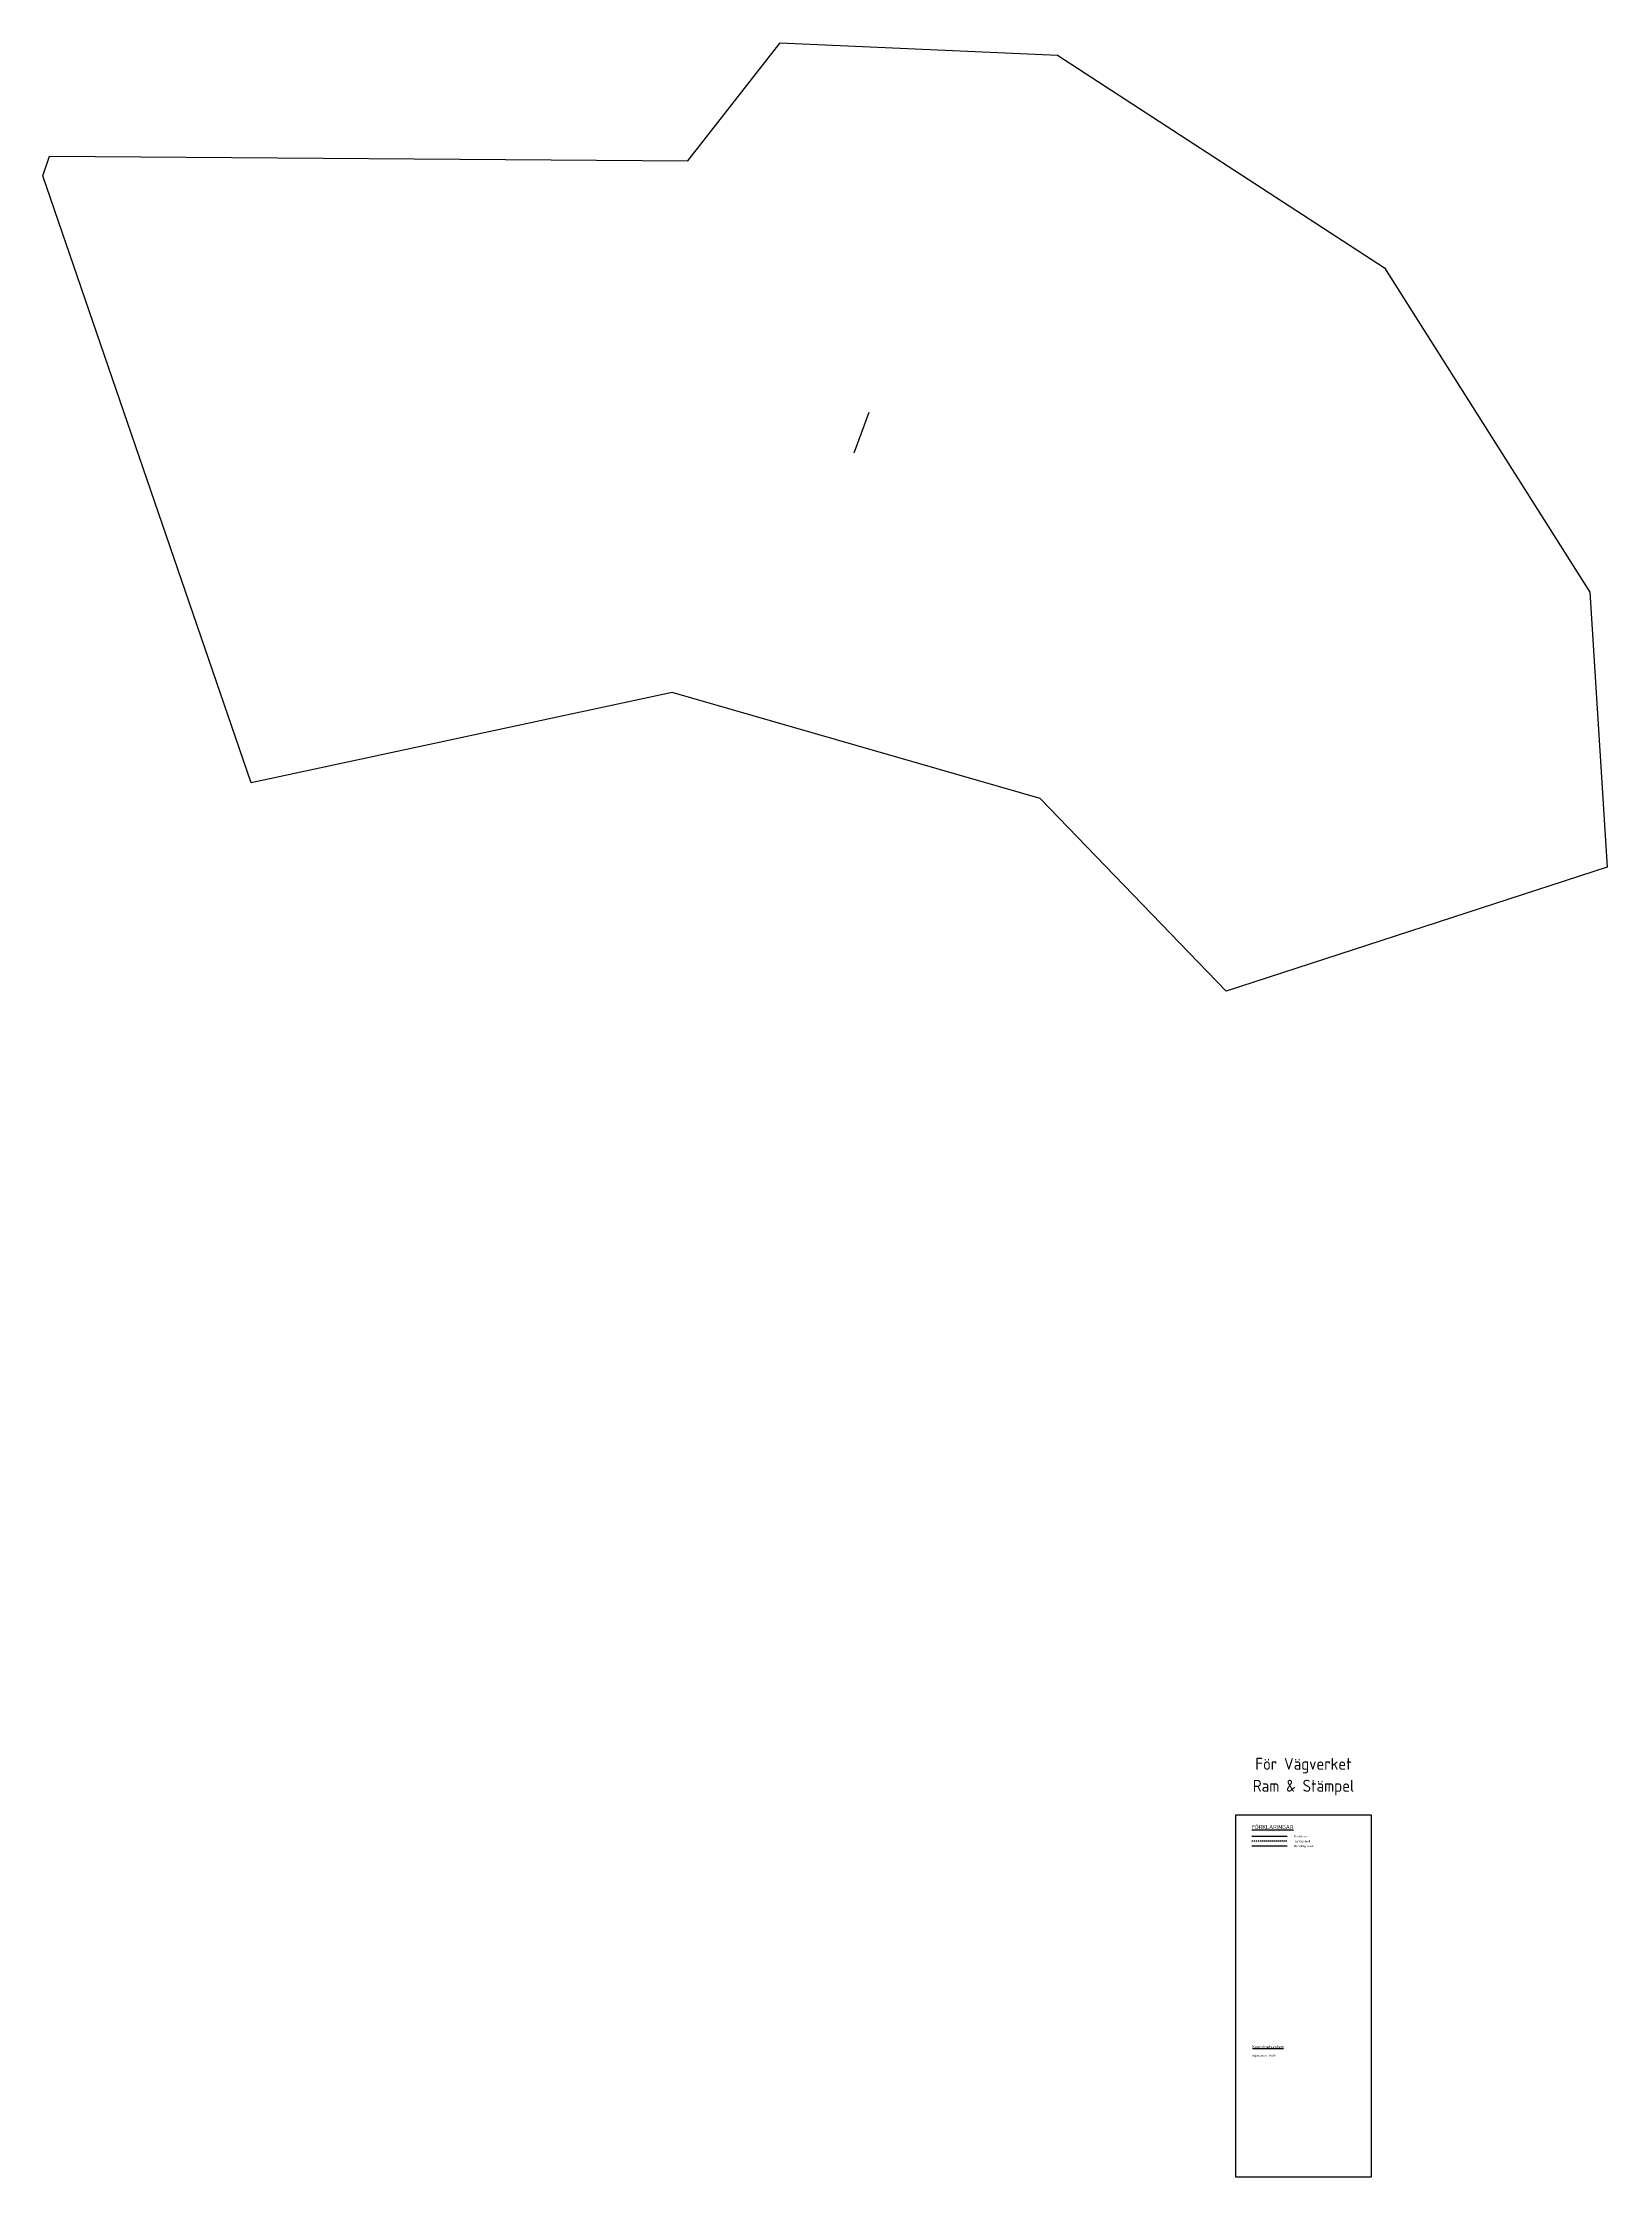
# Model space of a CAD drawing. Header units: metres. Extents: x 166122 to 177816, y 6220705 to 6231023.
# Drawn here: x 166122 to 170051, y 6224329 to 6229689 of the extents above; entities that cross this region are included whole.
import ezdxf
from ezdxf.enums import TextEntityAlignment as Align

# ---------------------------------------------------------------- set-up
doc = ezdxf.new("R2010")
doc.units = ezdxf.units.M
doc.linetypes.add('STRECKAD_3', pattern=[5, 3, -2])
doc.layers.get('Defpoints').update_dxf_attribs({"color": 5})
for name, color, linetype in [('05_txt', 1, 'Continuous'), ('M-362B', 4, 'Continuous'), ('M-364', 6, 'Continuous'), ('ÖB', 8, 'STRECKAD_3')]:
    doc.layers.add(name, color=color, linetype=linetype)
doc.styles.add('ISO', font='iso.shx')

msp = doc.modelspace()

# ---------------------------------------------------------------- linework, layer by layer
at = {"flags": 128}
msp.add_lwpolyline([(169094.2, 6227307.1), (168627, 6227790.6), (167702.4, 6228056.8), (166645, 6227830.4), (166121.8, 6229354.6), (166139.2, 6229403.3), (167742.3, 6229391.5), (167974.1, 6229688.5), (168670.6, 6229657.4), (169491.4, 6229122.9), (170007.5, 6228308.6), (170051, 6227618.6)], close=True, dxfattribs=at)
msp.add_lwpolyline([(168159.5, 6228658.8), (168197.5, 6228761.1)], dxfattribs=at)
at = {"layer": 'Defpoints', "flags": 128}
msp.add_lwpolyline([(169118, 6224328.6), (169118, 6225238.6), (169458, 6225238.6), (169458, 6224328.6)], close=True, dxfattribs=at)
at = {"layer": 'M-362B'}
msp.add_line((169158, 6225161.1), (169247.3, 6225161.1), dxfattribs=at)
at = {"layer": 'M-364'}
msp.add_line((169158, 6225185.2), (169247.3, 6225185.2), dxfattribs=at)
at = {"layer": 'ÖB'}
msp.add_line((169158, 6225173.2), (169247.3, 6225173.2), dxfattribs=at)

# ---------------------------------------------------------------- texts
at = {"layer": '05_txt', "color": 7, "style": 'ISO'}
msp.add_text('%%uFÖRKLARINGAR', height=10, dxfattribs=at).set_placement((169158, 6225203.2))
at = {"layer": '05_txt', "style": 'ISO'}
for s, p in [('Terrassnivå', (169264.8, 6225170)), ('Profilplan', (169264.8, 6225182)), ('Befintlig mark', (169264.8, 6225158))]:
    msp.add_text(s, height=5, dxfattribs=at).set_placement(p)
at = {"layer": '05_txt', "color": 3, "style": 'ISO'}
msp.add_text('%%uKoordinatsystem', height=7, dxfattribs=at).set_placement((169159.6, 6224653.1))
at = {"layer": '05_txt', "insert": (169158.5, 6224644.5), "char_height": 5, "width": 184.643, "attachment_point": 1, "style": 'ISO'}
msp.add_mtext('\\PHöjdsystem: RH70', dxfattribs=at)
at = {"layer": 'Defpoints', "style": 'ISO'}
for s, p in [('För Vägverket', (169288, 6225351.8)), ('Ram & Stämpel', (169288, 6225296.7))]:
    msp.add_text(s, height=30, dxfattribs=at).set_placement(p, align=Align.CENTER)

doc.saveas('drawing.dxf')
